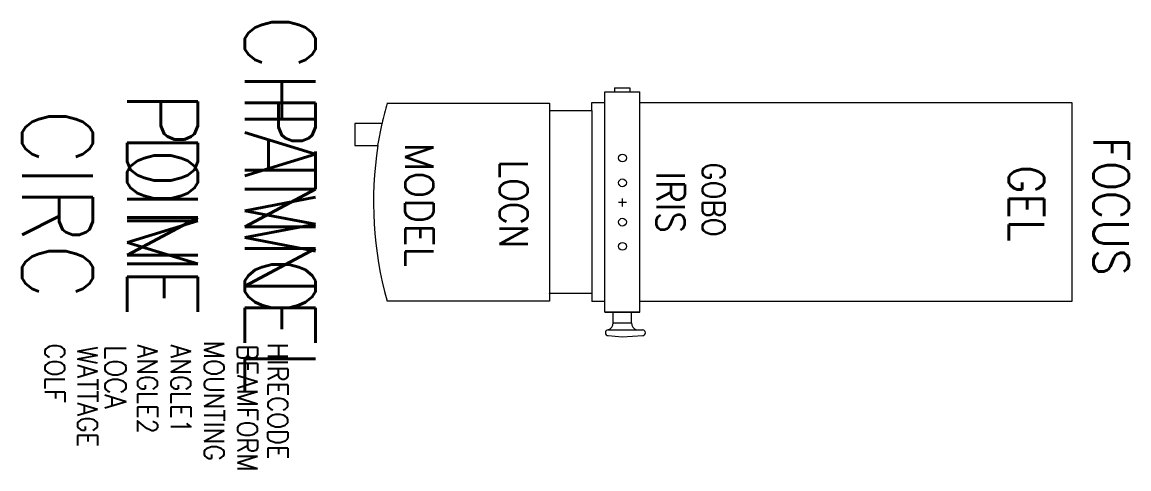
# Model space of a CAD drawing. Extents: x -1284 to 284, y 1697 to 2330.
import ezdxf
from ezdxf.enums import TextEntityAlignment as Align

# ---------------------------------------------------------------- set-up
doc = ezdxf.new("R2010")
doc.units = 0
doc.header["$MEASUREMENT"] = 0
doc.layers.get('0').update_dxf_attribs({"linetype": 'CONTINUOUS'})
for name, color, linetype in [('CHANNEL', 3, 'CONTINUOUS'), ('CIRC', 6, 'CONTINUOUS'), ('DIMMER', 4, 'CONTINUOUS'), ('FOCUS', 2, 'CONTINUOUS'), ('GEL', 1, 'CONTINUOUS'), ('LANTERNS', 4, 'CONTINUOUS'), ('LOCATION', 7, 'CONTINUOUS'), ('MODEL', 6, 'CONTINUOUS'), ('PATCH', 5, 'CONTINUOUS'), ('PATCH2', 5, 'CONTINUOUS')]:
    doc.layers.add(name, color=color, linetype=linetype)
doc.styles.get("Standard").update_dxf_attribs({"font": 'txt.shx'})

msp = doc.modelspace()

# ---------------------------------------------------------------- linework, layer by layer
for p, q in [((-458.8, 1918.7), (-458.8, 2230.7)), ((-458.8, 2230.7), (-408.8, 2230.7)), ((-445.1, 2236.7), (-445.1, 2230.7)), ((-445.1, 2236.7), (-423.1, 2236.7)), ((-423.1, 2236.7), (-423.1, 2230.7)), ((-408.8, 1918.7), (-408.8, 2230.7)), ((-767.1, 2214.6), (-537.1, 2214.6)), ((-537.1, 2214.6), (-537.1, 2204.6)), ((-477.1, 2204.6), (-477.1, 2215.6)), ((-477.1, 2215.6), (-458.8, 2215.6)), ((-408.8, 2215.6), (202.9, 2215.6)), ((202.9, 2215.6), (202.9, 1933.8)), ((-537.1, 2209.6), (-537.1, 1945.1)), ((-537.1, 2204.6), (-477.1, 2204.6)), ((-477.1, 2204.6), (-477.1, 1945.1)), ((-812.7, 2186.1), (-812.7, 2162.9)), ((-774.1, 2186.1), (-812.7, 2186.1)), ((-780, 2154.6), (-774.1, 2186.1)), ((-812.7, 2162.9), (-812.7, 2154.6)), ((-812.7, 2154.6), (-780, 2154.6)), ((-439, 2074.7), (-428.1, 2074.7)), ((-433.6, 2068.6), (-433.6, 2079.6)), ((-477.1, 1945.1), (-537.1, 1945.1)), ((-537.1, 1944.6), (-537.1, 1945.1)), ((-537.1, 1944.6), (-537.1, 1934.6)), ((-477.1, 1945.1), (-477.1, 1933.8)), ((-537.1, 1934.6), (-767.1, 1934.6)), ((-458.8, 1933.8), (-477.1, 1933.8)), ((202.9, 1933.8), (-408.8, 1933.8)), ((-458.8, 1918.7), (-408.8, 1918.7)), ((-408.8, 1918.7), (-458.8, 1918.7)), ((-446.8, 1903.7), (-446.8, 1918.7)), ((-420.8, 1903.7), (-420.8, 1918.7)), ((-446.8, 1903.7), (-420.8, 1903.7)), ((-453.8, 1893.7), (-405, 1893.7)), ((-453.8, 1885.7), (-433.8, 1883.7)), ((-433.8, 1883.7), (-405, 1885.7))]:
    msp.add_line(p, q)
for centre in [(-433.6, 2137.2), (-433.6, 2102), (-433.6, 2046.3), (-433.6, 2012)]:
    msp.add_circle(centre, 5.5)
for centre, radius, start, end in [((-262.3, 2074.6), 523.8, 164.4991, 167.7049), ((-262.3, 2074.6), 523.8, 171.2134, 195.5009), ((-456.9, 1903.4), 10.2, 288.0473, 1.9687), ((-410.8, 1903.3), 9.99, 177.3184, 252.6657), ((-453.8, 1889.7), 4, 90, 270), ((-405, 1889.7), 4, 270, 90)]:
    msp.add_arc(centre, radius, start, end)
msp.add_point((-433.6, 2074.7))
msp.add_point((-433.6, 2074.7))

# ---------------------------------------------------------------- texts
at = {"layer": 'CHANNEL', "width": 0.89}
msp.add_attdef('CHANNEL', text='', height=100, rotation=270, dxfattribs=at).set_placement((-968.2, 2072), align=Align.CENTER)
at = {"layer": 'CIRC', "width": 0.89}
msp.add_attdef('CIRC', text='', height=100, rotation=270, dxfattribs=at).set_placement((-1283.8, 2072), align=Align.CENTER)
at = {"layer": 'DIMMER', "width": 0.89}
msp.add_attdef('DIM', text='', height=100, rotation=270, dxfattribs=at).set_placement((-1134.9, 2072.9), align=Align.CENTER)
at = {"layer": 'FOCUS', "color": 30, "width": 0.89}
msp.add_attdef('FOCUS', text='', height=50, rotation=270, dxfattribs=at).set_placement((233.6, 2068.7), align=Align.CENTER)
at = {"layer": 'GEL', "width": 0.89}
for tag, height, p in [('GOBO', 32, (-320.5, 2078.3)), ('GEL', 50, (113.4, 2072.7))]:
    msp.add_attdef(tag, text='', height=height, rotation=270, dxfattribs=at).set_placement(p, align=Align.CENTER)
at = {"layer": 'LANTERNS', "color": 30, "width": 0.89}
msp.add_attdef('IRIS', text='', height=40, rotation=270, dxfattribs=at).set_placement((-365.5, 2074.3), align=Align.MIDDLE)
at = {"layer": 'LANTERNS', "color": 0, "width": 0.89, "flags": 1}
for tag, p, s, height in [('COLF', (-1251.6, 1874.4), 'N', 28.3), ('WATTAGE', (-1205.4, 1870.5), '2000', 28.3), ('LOCA', (-1166.9, 1871.8), '', 30.3), ('ANGLE2', (-1120.5, 1872.9), '16', 28.3), ('ANGLE1', (-1073.4, 1872.9), '8', 28.3), ('MOUNTING', (-1026.2, 1878.1), 'STANDARD HOOK CLAMP', 28.305), ('BEAMFORM', (-979, 1872.9), 'C', 28.3), ('HIRECODE', (-935.7, 1875.4), '', 28.3)]:
    msp.add_attdef(tag, p, s, height=height, rotation=270, dxfattribs=at)
at = {"layer": 'LOCATION', "width": 0.89}
msp.add_attdef('LOCN', text='', height=40, rotation=270, dxfattribs=at).set_placement((-607.7, 2071.8), align=Align.CENTER)
at = {"layer": 'MODEL'}
msp.add_attdef('MODEL', text='CAD0915', height=40, rotation=270, dxfattribs=at).set_placement((-741.3, 2070.8), align=Align.CENTER)
at = {"layer": 'PATCH', "width": 0.89}
msp.add_attdef('PONE', text='', height=100, rotation=270, dxfattribs=at).set_placement((-1134.9, 2072), align=Align.CENTER)
at = {"layer": 'PATCH2', "width": 0.89}
msp.add_attdef('PTWO', text='', height=100, rotation=270, dxfattribs=at).set_placement((-968.2, 2072), align=Align.CENTER)

doc.saveas('drawing.dxf')
